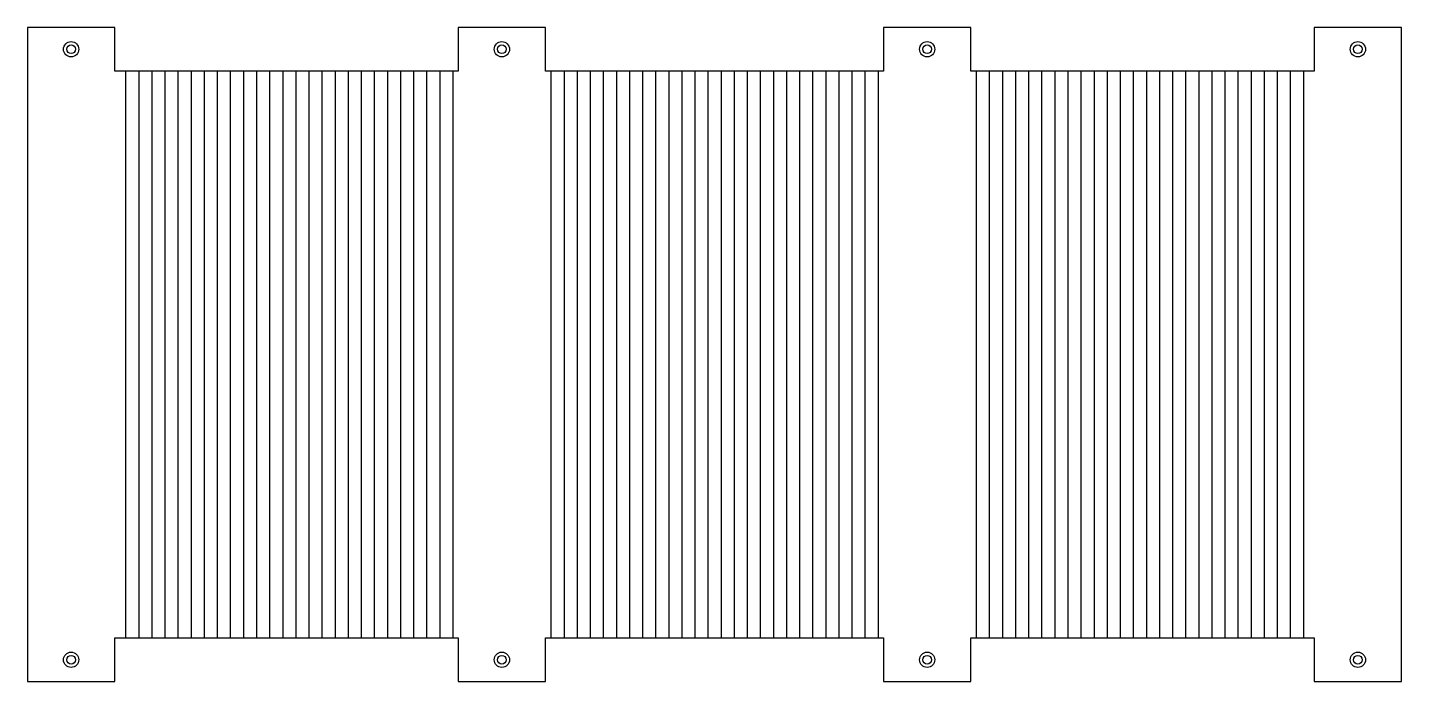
# Model space of a CAD drawing. Extents: x -471 to 159, y -518 to -218.
import ezdxf

# ---------------------------------------------------------------- set-up
doc = ezdxf.new("R2010")
doc.units = 0
doc.header["$MEASUREMENT"] = 0
doc.layers.add('ROUNDED$BENDING_PATTERN', color=18, linetype='CONTINUOUS')
doc.layers.add('ROUNDED$BENDING_PATTERN$PA', color=18, linetype='CONTINUOUS')

msp = doc.modelspace()

# ---------------------------------------------------------------- linework, layer by layer
at = {"layer": 'ROUNDED$BENDING_PATTERN'}
for p, q in [((-430.91, -217.72), (-470.91, -217.72)), ((-470.91, -217.72), (-470.91, -237.72)), ((-430.91, -237.72), (-430.91, -217.72)), ((-233.41, -217.72), (-273.41, -217.72)), ((-273.41, -217.72), (-273.41, -237.72)), ((-233.41, -237.72), (-233.41, -217.72)), ((-38.41, -217.72), (-78.41, -217.72)), ((-78.41, -217.72), (-78.41, -237.72)), ((-38.41, -237.72), (-38.41, -217.72)), ((159.09, -217.72), (119.09, -217.72)), ((119.09, -217.72), (119.09, -237.72)), ((159.09, -237.72), (159.09, -217.72)), ((-470.91, -237.72), (-470.91, -497.72)), ((-273.41, -237.72), (-430.91, -237.72)), ((-425.91, -237.72), (-425.91, -497.72)), ((-419.91, -237.72), (-419.91, -497.72)), ((-413.91, -237.72), (-413.91, -497.72)), ((-407.91, -237.72), (-407.91, -497.72)), ((-401.91, -237.72), (-401.91, -497.72)), ((-395.91, -237.72), (-395.91, -497.72)), ((-389.91, -237.72), (-389.91, -497.72)), ((-383.91, -237.72), (-383.91, -497.72)), ((-377.91, -237.72), (-377.91, -497.72)), ((-371.91, -237.72), (-371.91, -497.72)), ((-365.91, -237.72), (-365.91, -497.72)), ((-359.91, -237.72), (-359.91, -497.72)), ((-353.91, -237.72), (-353.91, -497.72)), ((-347.91, -237.72), (-347.91, -497.72)), ((-341.91, -237.72), (-341.91, -497.72)), ((-335.91, -237.72), (-335.91, -497.72)), ((-329.91, -237.72), (-329.91, -497.72)), ((-323.91, -237.72), (-323.91, -497.72)), ((-317.91, -237.72), (-317.91, -497.72)), ((-311.91, -237.72), (-311.91, -497.72)), ((-305.91, -237.72), (-305.91, -497.72)), ((-299.91, -237.72), (-299.91, -497.72)), ((-293.91, -237.72), (-293.91, -497.72)), ((-287.91, -237.72), (-287.91, -497.72)), ((-281.91, -237.72), (-281.91, -497.72)), ((-275.91, -237.72), (-275.91, -497.72)), ((-78.41, -237.72), (-233.41, -237.72)), ((-230.91, -237.72), (-230.91, -497.72)), ((-224.91, -237.72), (-224.91, -497.72)), ((-218.91, -237.72), (-218.91, -497.72)), ((-212.91, -237.72), (-212.91, -497.72)), ((-206.91, -237.72), (-206.91, -497.72)), ((-200.91, -237.72), (-200.91, -497.72)), ((-194.91, -237.72), (-194.91, -497.72)), ((-188.91, -237.72), (-188.91, -497.72)), ((-182.91, -237.72), (-182.91, -497.72)), ((-176.91, -237.72), (-176.91, -497.72)), ((-170.91, -237.72), (-170.91, -497.72)), ((-164.91, -237.72), (-164.91, -497.72)), ((-158.91, -237.72), (-158.91, -497.72)), ((-152.91, -237.72), (-152.91, -497.72)), ((-146.91, -237.72), (-146.91, -497.72)), ((-140.91, -237.72), (-140.91, -497.72)), ((-134.91, -237.72), (-134.91, -497.72)), ((-128.91, -237.72), (-128.91, -497.72)), ((-122.91, -237.72), (-122.91, -497.72)), ((-116.91, -237.72), (-116.91, -497.72)), ((-110.91, -237.72), (-110.91, -497.72)), ((-104.91, -237.72), (-104.91, -497.72)), ((-98.91, -237.72), (-98.91, -497.72)), ((-92.91, -237.72), (-92.91, -497.72)), ((-86.91, -237.72), (-86.91, -497.72)), ((-80.91, -237.72), (-80.91, -497.72)), ((119.09, -237.72), (-38.41, -237.72)), ((-35.91, -237.72), (-35.91, -497.72)), ((-29.91, -237.72), (-29.91, -497.72)), ((-23.91, -237.72), (-23.91, -497.72)), ((-17.91, -237.72), (-17.91, -497.72)), ((-11.91, -237.72), (-11.91, -497.72)), ((-5.91, -237.72), (-5.91, -497.72)), ((0.09, -237.72), (0.09, -497.72)), ((6.09, -237.72), (6.09, -497.72)), ((12.09, -237.72), (12.09, -497.72)), ((18.09, -237.72), (18.09, -497.72)), ((24.09, -237.72), (24.09, -497.72)), ((30.09, -237.72), (30.09, -497.72)), ((36.09, -237.72), (36.09, -497.72)), ((42.09, -237.72), (42.09, -497.72)), ((48.09, -237.72), (48.09, -497.72)), ((54.09, -237.72), (54.09, -497.72)), ((60.09, -237.72), (60.09, -497.72)), ((66.09, -237.72), (66.09, -497.72)), ((72.09, -237.72), (72.09, -497.72)), ((78.09, -237.72), (78.09, -497.72)), ((84.09, -237.72), (84.09, -497.72)), ((90.09, -237.72), (90.09, -497.72)), ((96.09, -237.72), (96.09, -497.72)), ((102.09, -237.72), (102.09, -497.72)), ((108.09, -237.72), (108.09, -497.72)), ((114.09, -237.72), (114.09, -497.72)), ((159.09, -497.72), (159.09, -237.72)), ((-470.91, -497.72), (-470.91, -517.72)), ((-430.91, -517.72), (-430.91, -497.72)), ((-430.91, -497.72), (-273.41, -497.72)), ((-273.41, -497.72), (-273.41, -517.72)), ((-233.41, -517.72), (-233.41, -497.72)), ((-233.41, -497.72), (-78.41, -497.72)), ((-78.41, -497.72), (-78.41, -517.72)), ((-38.41, -497.72), (119.09, -497.72)), ((-38.41, -517.72), (-38.41, -497.72)), ((119.09, -497.72), (119.09, -517.72)), ((159.09, -517.72), (159.09, -497.72)), ((-470.91, -517.72), (-430.91, -517.72)), ((-273.41, -517.72), (-233.41, -517.72)), ((-78.41, -517.72), (-38.41, -517.72)), ((119.09, -517.72), (159.09, -517.72))]:
    msp.add_line(p, q, dxfattribs=at)
at = {"layer": 'ROUNDED$BENDING_PATTERN$PA'}
for centre, radius in [((-450.91, -227.72), 3.5), ((-450.91, -227.72), 2), ((-253.41, -227.72), 3.5), ((-253.41, -227.72), 2), ((-58.41, -227.72), 3.5), ((-58.41, -227.72), 2), ((139.09, -227.72), 3.5), ((139.09, -227.72), 2), ((-450.91, -507.72), 3.5), ((-450.91, -507.72), 2), ((-253.41, -507.72), 3.5), ((-253.41, -507.72), 2), ((-58.41, -507.72), 3.5), ((-58.41, -507.72), 2), ((139.09, -507.72), 3.5), ((139.09, -507.72), 2)]:
    msp.add_circle(centre, radius, dxfattribs=at)

doc.saveas('drawing.dxf')
